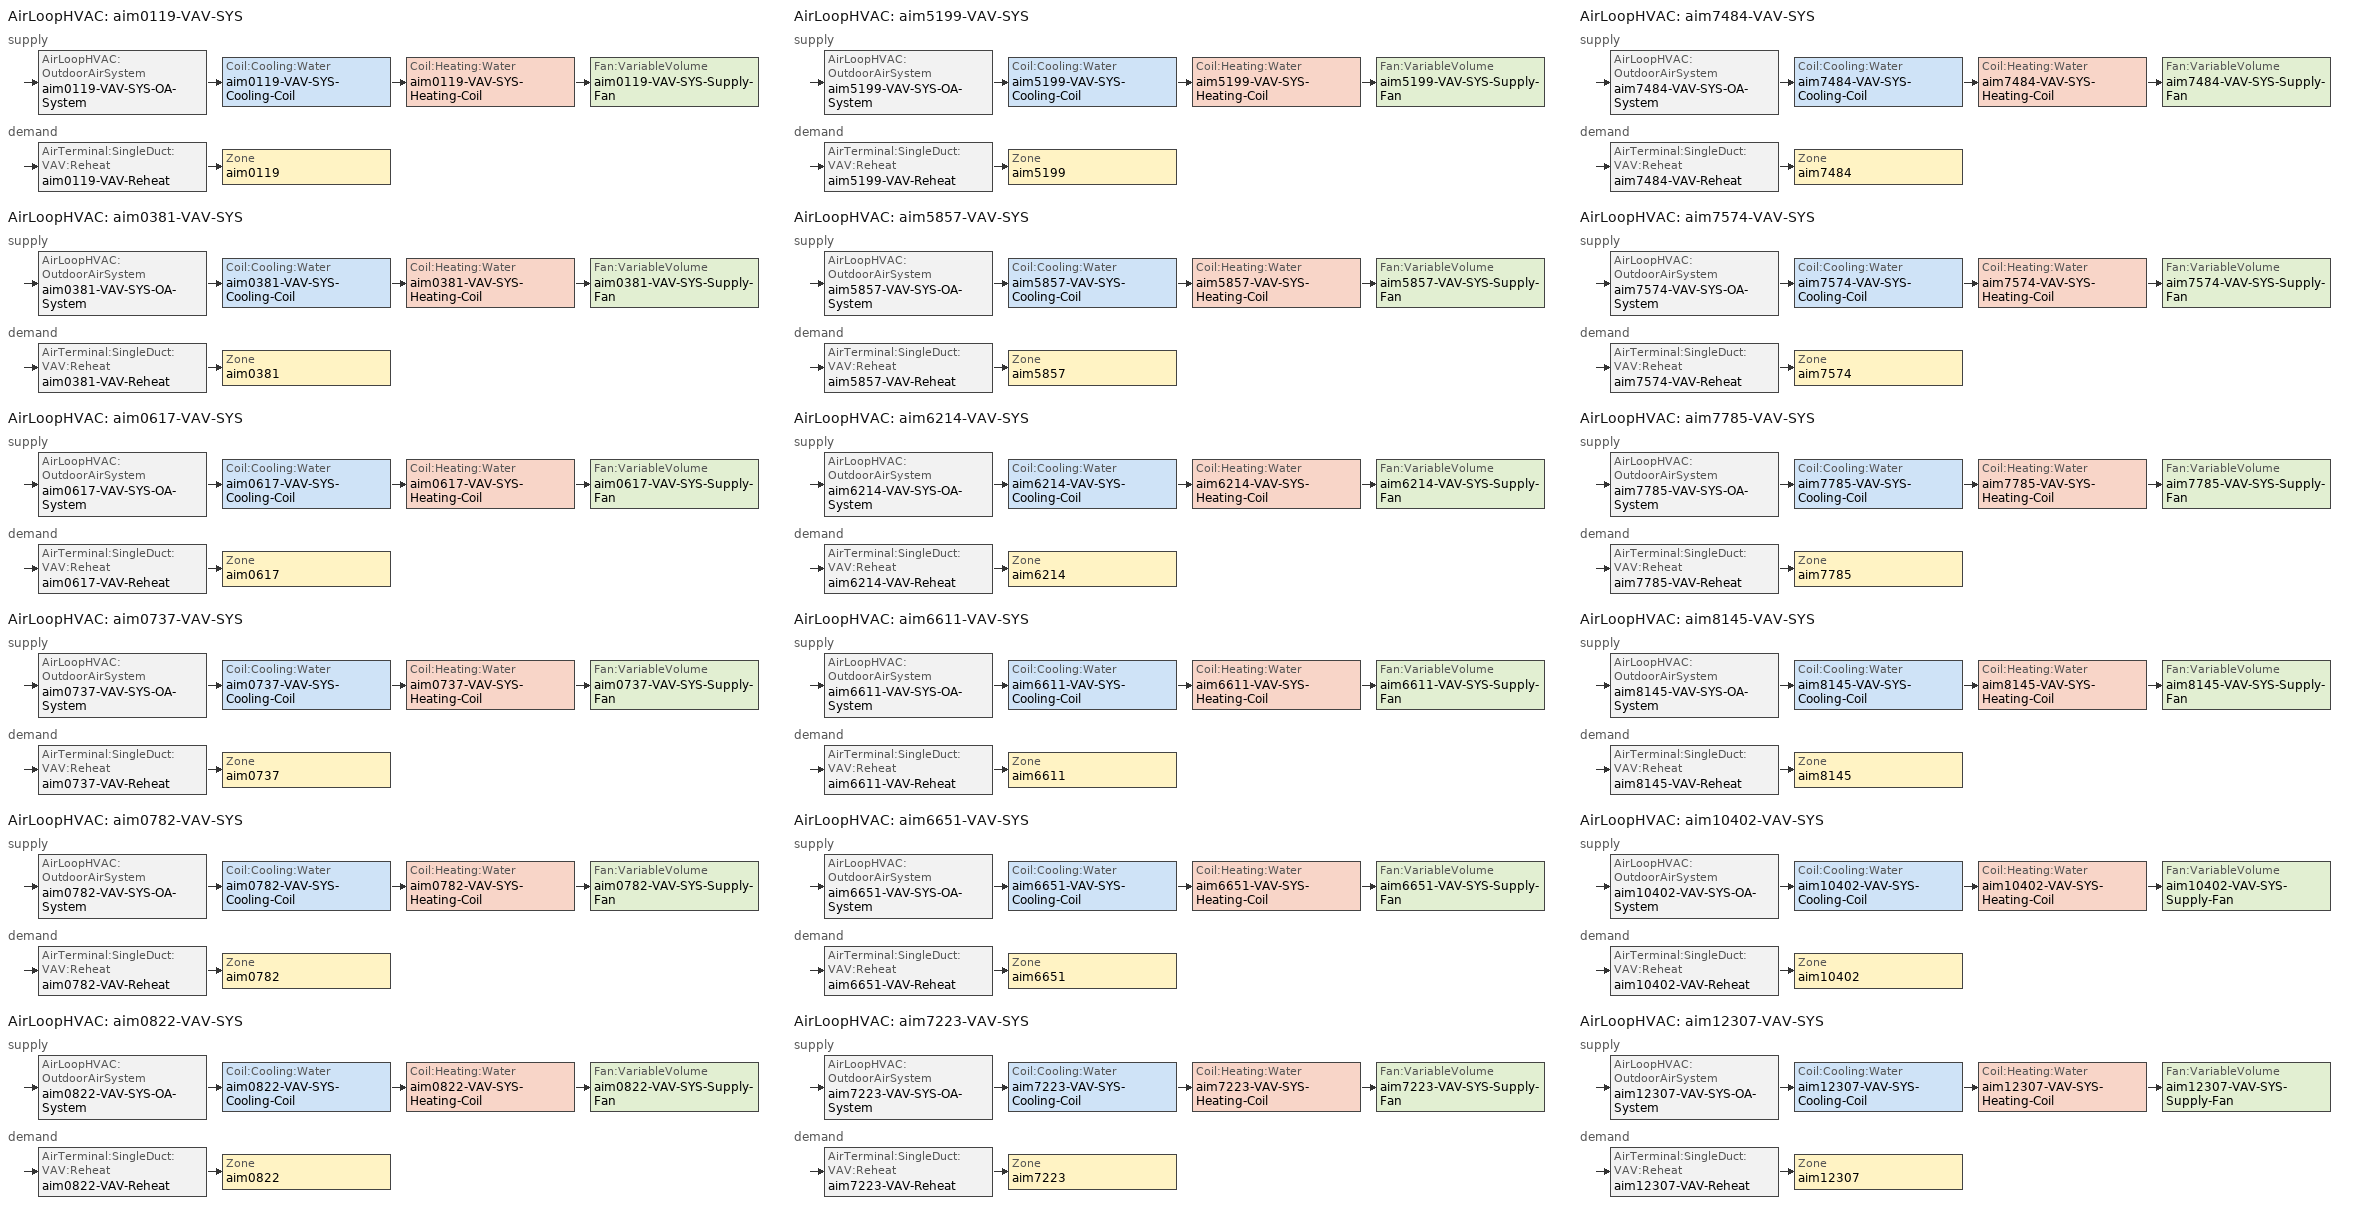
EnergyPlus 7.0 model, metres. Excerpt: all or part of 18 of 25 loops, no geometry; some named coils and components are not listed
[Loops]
AirLoopHVAC 'aim0119-VAV-SYS'
 supply: AirLoopHVAC:OutdoorAirSystem 'aim0119-VAV-SYS-OA-System' > Coil:Cooling:Water 'aim0119-VAV-SYS-Cooling-Coil' > Coil:Heating:Water 'aim0119-VAV-SYS-Heating-Coil' > Fan:VariableVolume 'aim0119-VAV-SYS-Supply-Fan'
 demand: AirTerminal:SingleDuct:VAV:Reheat 'aim0119-VAV-Reheat' > Zone 'aim0119'
AirLoopHVAC 'aim0381-VAV-SYS'
 supply: AirLoopHVAC:OutdoorAirSystem 'aim0381-VAV-SYS-OA-System' > Coil:Cooling:Water 'aim0381-VAV-SYS-Cooling-Coil' > Coil:Heating:Water 'aim0381-VAV-SYS-Heating-Coil' > Fan:VariableVolume 'aim0381-VAV-SYS-Supply-Fan'
 demand: AirTerminal:SingleDuct:VAV:Reheat 'aim0381-VAV-Reheat' > Zone 'aim0381'
AirLoopHVAC 'aim0617-VAV-SYS'
 supply: AirLoopHVAC:OutdoorAirSystem 'aim0617-VAV-SYS-OA-System' > Coil:Cooling:Water 'aim0617-VAV-SYS-Cooling-Coil' > Coil:Heating:Water 'aim0617-VAV-SYS-Heating-Coil' > Fan:VariableVolume 'aim0617-VAV-SYS-Supply-Fan'
 demand: AirTerminal:SingleDuct:VAV:Reheat 'aim0617-VAV-Reheat' > Zone 'aim0617'
AirLoopHVAC 'aim0737-VAV-SYS'
 supply: AirLoopHVAC:OutdoorAirSystem 'aim0737-VAV-SYS-OA-System' > Coil:Cooling:Water 'aim0737-VAV-SYS-Cooling-Coil' > Coil:Heating:Water 'aim0737-VAV-SYS-Heating-Coil' > Fan:VariableVolume 'aim0737-VAV-SYS-Supply-Fan'
 demand: AirTerminal:SingleDuct:VAV:Reheat 'aim0737-VAV-Reheat' > Zone 'aim0737'
AirLoopHVAC 'aim0782-VAV-SYS'
 supply: AirLoopHVAC:OutdoorAirSystem 'aim0782-VAV-SYS-OA-System' > Coil:Cooling:Water 'aim0782-VAV-SYS-Cooling-Coil' > Coil:Heating:Water 'aim0782-VAV-SYS-Heating-Coil' > Fan:VariableVolume 'aim0782-VAV-SYS-Supply-Fan'
 demand: AirTerminal:SingleDuct:VAV:Reheat 'aim0782-VAV-Reheat' > Zone 'aim0782'
AirLoopHVAC 'aim0822-VAV-SYS'
 supply: AirLoopHVAC:OutdoorAirSystem 'aim0822-VAV-SYS-OA-System' > Coil:Cooling:Water 'aim0822-VAV-SYS-Cooling-Coil' > Coil:Heating:Water 'aim0822-VAV-SYS-Heating-Coil' > Fan:VariableVolume 'aim0822-VAV-SYS-Supply-Fan'
 demand: AirTerminal:SingleDuct:VAV:Reheat 'aim0822-VAV-Reheat' > Zone 'aim0822'
AirLoopHVAC 'aim5199-VAV-SYS'
 supply: AirLoopHVAC:OutdoorAirSystem 'aim5199-VAV-SYS-OA-System' > Coil:Cooling:Water 'aim5199-VAV-SYS-Cooling-Coil' > Coil:Heating:Water 'aim5199-VAV-SYS-Heating-Coil' > Fan:VariableVolume 'aim5199-VAV-SYS-Supply-Fan'
 demand: AirTerminal:SingleDuct:VAV:Reheat 'aim5199-VAV-Reheat' > Zone 'aim5199'
AirLoopHVAC 'aim5857-VAV-SYS'
 supply: AirLoopHVAC:OutdoorAirSystem 'aim5857-VAV-SYS-OA-System' > Coil:Cooling:Water 'aim5857-VAV-SYS-Cooling-Coil' > Coil:Heating:Water 'aim5857-VAV-SYS-Heating-Coil' > Fan:VariableVolume 'aim5857-VAV-SYS-Supply-Fan'
 demand: AirTerminal:SingleDuct:VAV:Reheat 'aim5857-VAV-Reheat' > Zone 'aim5857'
AirLoopHVAC 'aim6214-VAV-SYS'
 supply: AirLoopHVAC:OutdoorAirSystem 'aim6214-VAV-SYS-OA-System' > Coil:Cooling:Water 'aim6214-VAV-SYS-Cooling-Coil' > Coil:Heating:Water 'aim6214-VAV-SYS-Heating-Coil' > Fan:VariableVolume 'aim6214-VAV-SYS-Supply-Fan'
 demand: AirTerminal:SingleDuct:VAV:Reheat 'aim6214-VAV-Reheat' > Zone 'aim6214'
AirLoopHVAC 'aim6611-VAV-SYS'
 supply: AirLoopHVAC:OutdoorAirSystem 'aim6611-VAV-SYS-OA-System' > Coil:Cooling:Water 'aim6611-VAV-SYS-Cooling-Coil' > Coil:Heating:Water 'aim6611-VAV-SYS-Heating-Coil' > Fan:VariableVolume 'aim6611-VAV-SYS-Supply-Fan'
 demand: AirTerminal:SingleDuct:VAV:Reheat 'aim6611-VAV-Reheat' > Zone 'aim6611'
AirLoopHVAC 'aim6651-VAV-SYS'
 supply: AirLoopHVAC:OutdoorAirSystem 'aim6651-VAV-SYS-OA-System' > Coil:Cooling:Water 'aim6651-VAV-SYS-Cooling-Coil' > Coil:Heating:Water 'aim6651-VAV-SYS-Heating-Coil' > Fan:VariableVolume 'aim6651-VAV-SYS-Supply-Fan'
 demand: AirTerminal:SingleDuct:VAV:Reheat 'aim6651-VAV-Reheat' > Zone 'aim6651'
AirLoopHVAC 'aim7223-VAV-SYS'
 supply: AirLoopHVAC:OutdoorAirSystem 'aim7223-VAV-SYS-OA-System' > Coil:Cooling:Water 'aim7223-VAV-SYS-Cooling-Coil' > Coil:Heating:Water 'aim7223-VAV-SYS-Heating-Coil' > Fan:VariableVolume 'aim7223-VAV-SYS-Supply-Fan'
 demand: AirTerminal:SingleDuct:VAV:Reheat 'aim7223-VAV-Reheat' > Zone 'aim7223'
AirLoopHVAC 'aim7484-VAV-SYS'
 supply: AirLoopHVAC:OutdoorAirSystem 'aim7484-VAV-SYS-OA-System' > Coil:Cooling:Water 'aim7484-VAV-SYS-Cooling-Coil' > Coil:Heating:Water 'aim7484-VAV-SYS-Heating-Coil' > Fan:VariableVolume 'aim7484-VAV-SYS-Supply-Fan'
 demand: AirTerminal:SingleDuct:VAV:Reheat 'aim7484-VAV-Reheat' > Zone 'aim7484'
AirLoopHVAC 'aim7574-VAV-SYS'
 supply: AirLoopHVAC:OutdoorAirSystem 'aim7574-VAV-SYS-OA-System' > Coil:Cooling:Water 'aim7574-VAV-SYS-Cooling-Coil' > Coil:Heating:Water 'aim7574-VAV-SYS-Heating-Coil' > Fan:VariableVolume 'aim7574-VAV-SYS-Supply-Fan'
 demand: AirTerminal:SingleDuct:VAV:Reheat 'aim7574-VAV-Reheat' > Zone 'aim7574'
AirLoopHVAC 'aim7785-VAV-SYS'
 supply: AirLoopHVAC:OutdoorAirSystem 'aim7785-VAV-SYS-OA-System' > Coil:Cooling:Water 'aim7785-VAV-SYS-Cooling-Coil' > Coil:Heating:Water 'aim7785-VAV-SYS-Heating-Coil' > Fan:VariableVolume 'aim7785-VAV-SYS-Supply-Fan'
 demand: AirTerminal:SingleDuct:VAV:Reheat 'aim7785-VAV-Reheat' > Zone 'aim7785'
AirLoopHVAC 'aim8145-VAV-SYS'
 supply: AirLoopHVAC:OutdoorAirSystem 'aim8145-VAV-SYS-OA-System' > Coil:Cooling:Water 'aim8145-VAV-SYS-Cooling-Coil' > Coil:Heating:Water 'aim8145-VAV-SYS-Heating-Coil' > Fan:VariableVolume 'aim8145-VAV-SYS-Supply-Fan'
 demand: AirTerminal:SingleDuct:VAV:Reheat 'aim8145-VAV-Reheat' > Zone 'aim8145'
AirLoopHVAC 'aim10402-VAV-SYS'
 supply: AirLoopHVAC:OutdoorAirSystem 'aim10402-VAV-SYS-OA-System' > Coil:Cooling:Water 'aim10402-VAV-SYS-Cooling-Coil' > Coil:Heating:Water 'aim10402-VAV-SYS-Heating-Coil' > Fan:VariableVolume 'aim10402-VAV-SYS-Supply-Fan'
 demand: AirTerminal:SingleDuct:VAV:Reheat 'aim10402-VAV-Reheat' > Zone 'aim10402'
AirLoopHVAC 'aim12307-VAV-SYS'
 supply: AirLoopHVAC:OutdoorAirSystem 'aim12307-VAV-SYS-OA-System' > Coil:Cooling:Water 'aim12307-VAV-SYS-Cooling-Coil' > Coil:Heating:Water 'aim12307-VAV-SYS-Heating-Coil' > Fan:VariableVolume 'aim12307-VAV-SYS-Supply-Fan'
 demand: AirTerminal:SingleDuct:VAV:Reheat 'aim12307-VAV-Reheat' > Zone 'aim12307'
[ThermostatSetpoint:DualSetpoint] Heating Setpoint Temperature SCHEDULE=Heatsched-9; Cooling Setpoint Temperature SCHEDULE=Coolsched-9
aim0119-Dual-SP-Control; aim0381-Dual-SP-Control; aim0617-Dual-SP-Control; aim0737-Dual-SP-Control; aim0782-Dual-SP-Control; aim0822-Dual-SP-Control; aim5199-Dual-SP-Control; aim5857-Dual-SP-Control; aim6214-Dual-SP-Control; aim6611-Dual-SP-Control; aim6651-Dual-SP-Control; aim7223-Dual-SP-Control; aim7484-Dual-SP-Control; aim7574-Dual-SP-Control; aim7785-Dual-SP-Control; aim8145-Dual-SP-Control; aim10402-Dual-SP-Control; aim12307-Dual-SP-Control
[ZoneControl:Thermostat]
aim0119-Thermostat, aim0119, DSD-THERMOSTAT-ALWAYS, ThermostatSetpoint:DualSetpoint, aim0119-Dual-SP-Control
aim0381-Thermostat, aim0381, DSD-THERMOSTAT-ALWAYS, ThermostatSetpoint:DualSetpoint, aim0381-Dual-SP-Control
aim0617-Thermostat, aim0617, DSD-THERMOSTAT-ALWAYS, ThermostatSetpoint:DualSetpoint, aim0617-Dual-SP-Control
aim0737-Thermostat, aim0737, DSD-THERMOSTAT-ALWAYS, ThermostatSetpoint:DualSetpoint, aim0737-Dual-SP-Control
aim0782-Thermostat, aim0782, DSD-THERMOSTAT-ALWAYS, ThermostatSetpoint:DualSetpoint, aim0782-Dual-SP-Control
aim0822-Thermostat, aim0822, DSD-THERMOSTAT-ALWAYS, ThermostatSetpoint:DualSetpoint, aim0822-Dual-SP-Control
aim5199-Thermostat, aim5199, DSD-THERMOSTAT-ALWAYS, ThermostatSetpoint:DualSetpoint, aim5199-Dual-SP-Control
aim5857-Thermostat, aim5857, DSD-THERMOSTAT-ALWAYS, ThermostatSetpoint:DualSetpoint, aim5857-Dual-SP-Control
aim6214-Thermostat, aim6214, DSD-THERMOSTAT-ALWAYS, ThermostatSetpoint:DualSetpoint, aim6214-Dual-SP-Control
aim6611-Thermostat, aim6611, DSD-THERMOSTAT-ALWAYS, ThermostatSetpoint:DualSetpoint, aim6611-Dual-SP-Control
aim6651-Thermostat, aim6651, DSD-THERMOSTAT-ALWAYS, ThermostatSetpoint:DualSetpoint, aim6651-Dual-SP-Control
aim7223-Thermostat, aim7223, DSD-THERMOSTAT-ALWAYS, ThermostatSetpoint:DualSetpoint, aim7223-Dual-SP-Control
aim7484-Thermostat, aim7484, DSD-THERMOSTAT-ALWAYS, ThermostatSetpoint:DualSetpoint, aim7484-Dual-SP-Control
aim7574-Thermostat, aim7574, DSD-THERMOSTAT-ALWAYS, ThermostatSetpoint:DualSetpoint, aim7574-Dual-SP-Control
aim7785-Thermostat, aim7785, DSD-THERMOSTAT-ALWAYS, ThermostatSetpoint:DualSetpoint, aim7785-Dual-SP-Control
aim8145-Thermostat, aim8145, DSD-THERMOSTAT-ALWAYS, ThermostatSetpoint:DualSetpoint, aim8145-Dual-SP-Control
aim10402-Thermostat, aim10402, DSD-THERMOSTAT-ALWAYS, ThermostatSetpoint:DualSetpoint, aim10402-Dual-SP-Control
aim12307-Thermostat, aim12307, DSD-THERMOSTAT-ALWAYS, ThermostatSetpoint:DualSetpoint, aim12307-Dual-SP-Control
[Sizing:Zone]
aim0119: 14, 50, 0.008, 0.004, SZ DSOA aim0119, 1, 1, DesignDay, 0, 0.000762, 0, 0, DesignDay, 0, 0.002032, 0.141576, 0.3
aim0381: 14, 50, 0.008, 0.004, SZ DSOA aim0381, 1, 1, DesignDay, 0, 0.000762, 0, 0, DesignDay, 0, 0.002032, 0.141576, 0.3
aim0617: 14, 50, 0.008, 0.004, SZ DSOA aim0617, 1, 1, DesignDay, 0, 0.000762, 0, 0, DesignDay, 0, 0.002032, 0.141576, 0.3
aim0737: 14, 50, 0.008, 0.004, SZ DSOA aim0737, 1, 1, DesignDay, 0, 0.000762, 0, 0, DesignDay, 0, 0.002032, 0.141576, 0.3
aim0782: 14, 50, 0.008, 0.004, SZ DSOA aim0782, 1, 1, DesignDay, 0, 0.000762, 0, 0, DesignDay, 0, 0.002032, 0.141576, 0.3
aim0822: 14, 50, 0.008, 0.004, SZ DSOA aim0822, 1, 1, DesignDay, 0, 0.000762, 0, 0, DesignDay, 0, 0.002032, 0.141576, 0.3
aim5199: 14, 50, 0.008, 0.004, SZ DSOA aim5199, 1, 1, DesignDay, 0, 0.000762, 0, 0, DesignDay, 0, 0.002032, 0.141576, 0.3
aim5857: 14, 50, 0.008, 0.004, SZ DSOA aim5857, 1, 1, DesignDay, 0, 0.000762, 0, 0, DesignDay, 0, 0.002032, 0.141576, 0.3
aim6214: 14, 50, 0.008, 0.004, SZ DSOA aim6214, 1, 1, DesignDay, 0, 0.000762, 0, 0, DesignDay, 0, 0.002032, 0.141576, 0.3
aim6611: 14, 50, 0.008, 0.004, SZ DSOA aim6611, 1, 1, DesignDay, 0, 0.000762, 0, 0, DesignDay, 0, 0.002032, 0.141576, 0.3
aim6651: 14, 50, 0.008, 0.004, SZ DSOA aim6651, 1, 1, DesignDay, 0, 0.000762, 0, 0, DesignDay, 0, 0.002032, 0.141576, 0.3
aim7223: 14, 50, 0.008, 0.004, SZ DSOA aim7223, 1, 1, DesignDay, 0, 0.000762, 0, 0, DesignDay, 0, 0.002032, 0.141576, 0.3
aim7484: 14, 50, 0.008, 0.004, SZ DSOA aim7484, 1, 1, DesignDay, 0, 0.000762, 0, 0, DesignDay, 0, 0.002032, 0.141576, 0.3
aim7574: 14, 50, 0.008, 0.004, SZ DSOA aim7574, 1, 1, DesignDay, 0, 0.000762, 0, 0, DesignDay, 0, 0.002032, 0.141576, 0.3
aim7785: 14, 50, 0.008, 0.004, SZ DSOA aim7785, 1, 1, DesignDay, 0, 0.000762, 0, 0, DesignDay, 0, 0.002032, 0.141576, 0.3
aim8145: 14, 50, 0.008, 0.004, SZ DSOA aim8145, 1, 1, DesignDay, 0, 0.000762, 0, 0, DesignDay, 0, 0.002032, 0.141576, 0.3
aim10402: 14, 50, 0.008, 0.004, SZ DSOA aim10402, 1, 1, DesignDay, 0, 0.000762, 0, 0, DesignDay, 0, 0.002032, 0.141576, 0.3
aim12307: 14, 50, 0.008, 0.004, SZ DSOA aim12307, 1, 1, DesignDay, 0, 0.000762, 0, 0, DesignDay, 0, 0.002032, 0.141576, 0.3
[DesignSpecification:OutdoorAir] Outdoor Air Method=flow/person; Outdoor Air Flow per Person {m3/s-person}=0.00944; Outdoor Air Flow per Zone Floor Area {m3/s-m2}=0; Outdoor Air Flow per Zone {m3/s}=0
SZ DSOA aim0119; SZ DSOA aim0381; SZ DSOA aim0617; SZ DSOA aim0737; SZ DSOA aim0782; SZ DSOA aim0822; SZ DSOA aim5199; SZ DSOA aim5857; SZ DSOA aim6214; SZ DSOA aim6611; SZ DSOA aim6651; SZ DSOA aim7223; SZ DSOA aim7484; SZ DSOA aim7574; SZ DSOA aim7785; SZ DSOA aim8145; SZ DSOA aim10402; SZ DSOA aim12307
[Zone equipment]
aim0119: aim0119-VAV-Reheat
aim0381: aim0381-VAV-Reheat
aim0617: aim0617-VAV-Reheat
aim0737: aim0737-VAV-Reheat
aim0782: aim0782-VAV-Reheat
aim0822: aim0822-VAV-Reheat
aim5199: aim5199-VAV-Reheat
aim5857: aim5857-VAV-Reheat
aim6214: aim6214-VAV-Reheat
aim6611: aim6611-VAV-Reheat
aim6651: aim6651-VAV-Reheat
aim7223: aim7223-VAV-Reheat
aim7484: aim7484-VAV-Reheat
aim7574: aim7574-VAV-Reheat
aim7785: aim7785-VAV-Reheat
aim8145: aim8145-VAV-Reheat
aim10402: aim10402-VAV-Reheat
aim12307: aim12307-VAV-Reheat
[AirTerminal:SingleDuct:VAV:Reheat]
aim0119-VAV-Reheat: COMPACT-HVAC-ALWAYS, autosize, Constant, 0.3, Coil:Heating:Water, aim0119-Reheat-Coil, autosize, 0, 0.001, REVERSE
aim0381-VAV-Reheat: COMPACT-HVAC-ALWAYS, autosize, Constant, 0.3, Coil:Heating:Water, aim0381-Reheat-Coil, autosize, 0, 0.001, REVERSE
aim0617-VAV-Reheat: COMPACT-HVAC-ALWAYS, autosize, Constant, 0.3, Coil:Heating:Water, aim0617-Reheat-Coil, autosize, 0, 0.001, REVERSE
aim0737-VAV-Reheat: COMPACT-HVAC-ALWAYS, autosize, Constant, 0.3, Coil:Heating:Water, aim0737-Reheat-Coil, autosize, 0, 0.001, REVERSE
aim0782-VAV-Reheat: COMPACT-HVAC-ALWAYS, autosize, Constant, 0.3, Coil:Heating:Water, aim0782-Reheat-Coil, autosize, 0, 0.001, REVERSE
aim0822-VAV-Reheat: COMPACT-HVAC-ALWAYS, autosize, Constant, 0.3, Coil:Heating:Water, aim0822-Reheat-Coil, autosize, 0, 0.001, REVERSE
aim5199-VAV-Reheat: COMPACT-HVAC-ALWAYS, autosize, Constant, 0.3, Coil:Heating:Water, aim5199-Reheat-Coil, autosize, 0, 0.001, REVERSE
aim5857-VAV-Reheat: COMPACT-HVAC-ALWAYS, autosize, Constant, 0.3, Coil:Heating:Water, aim5857-Reheat-Coil, autosize, 0, 0.001, REVERSE
aim6214-VAV-Reheat: COMPACT-HVAC-ALWAYS, autosize, Constant, 0.3, Coil:Heating:Water, aim6214-Reheat-Coil, autosize, 0, 0.001, REVERSE
aim6611-VAV-Reheat: COMPACT-HVAC-ALWAYS, autosize, Constant, 0.3, Coil:Heating:Water, aim6611-Reheat-Coil, autosize, 0, 0.001, REVERSE
aim6651-VAV-Reheat: COMPACT-HVAC-ALWAYS, autosize, Constant, 0.3, Coil:Heating:Water, aim6651-Reheat-Coil, autosize, 0, 0.001, REVERSE
aim7223-VAV-Reheat: COMPACT-HVAC-ALWAYS, autosize, Constant, 0.3, Coil:Heating:Water, aim7223-Reheat-Coil, autosize, 0, 0.001, REVERSE
aim7484-VAV-Reheat: COMPACT-HVAC-ALWAYS, autosize, Constant, 0.3, Coil:Heating:Water, aim7484-Reheat-Coil, autosize, 0, 0.001, REVERSE
aim7574-VAV-Reheat: COMPACT-HVAC-ALWAYS, autosize, Constant, 0.3, Coil:Heating:Water, aim7574-Reheat-Coil, autosize, 0, 0.001, REVERSE
aim7785-VAV-Reheat: COMPACT-HVAC-ALWAYS, autosize, Constant, 0.3, Coil:Heating:Water, aim7785-Reheat-Coil, autosize, 0, 0.001, REVERSE
aim8145-VAV-Reheat: COMPACT-HVAC-ALWAYS, autosize, Constant, 0.3, Coil:Heating:Water, aim8145-Reheat-Coil, autosize, 0, 0.001, REVERSE
aim10402-VAV-Reheat: COMPACT-HVAC-ALWAYS, autosize, Constant, 0.3, Coil:Heating:Water, aim10402-Reheat-Coil, autosize, 0, 0.001, REVERSE
aim12307-VAV-Reheat: COMPACT-HVAC-ALWAYS, autosize, Constant, 0.3, Coil:Heating:Water, aim12307-Reheat-Coil, autosize, 0, 0.001, REVERSE
[Coil:Heating:Water]
aim0119-VAV-SYS-Heating-Coil, COMPACT-HVAC-ALWAYS, autosize, autosize, UFactorTimesAreaAndDesignWaterFlowRate, autosize, 82.2, 16.6, 71.1, 32.2, 1
aim0381-VAV-SYS-Heating-Coil, COMPACT-HVAC-ALWAYS, autosize, autosize, UFactorTimesAreaAndDesignWaterFlowRate, autosize, 82.2, 16.6, 71.1, 32.2, 1
aim0617-VAV-SYS-Heating-Coil, COMPACT-HVAC-ALWAYS, autosize, autosize, UFactorTimesAreaAndDesignWaterFlowRate, autosize, 82.2, 16.6, 71.1, 32.2, 1
aim0737-VAV-SYS-Heating-Coil, COMPACT-HVAC-ALWAYS, autosize, autosize, UFactorTimesAreaAndDesignWaterFlowRate, autosize, 82.2, 16.6, 71.1, 32.2, 1
aim0782-VAV-SYS-Heating-Coil, COMPACT-HVAC-ALWAYS, autosize, autosize, UFactorTimesAreaAndDesignWaterFlowRate, autosize, 82.2, 16.6, 71.1, 32.2, 1
aim0822-VAV-SYS-Heating-Coil, COMPACT-HVAC-ALWAYS, autosize, autosize, UFactorTimesAreaAndDesignWaterFlowRate, autosize, 82.2, 16.6, 71.1, 32.2, 1
aim5199-VAV-SYS-Heating-Coil, COMPACT-HVAC-ALWAYS, autosize, autosize, UFactorTimesAreaAndDesignWaterFlowRate, autosize, 82.2, 16.6, 71.1, 32.2, 1
aim5857-VAV-SYS-Heating-Coil, COMPACT-HVAC-ALWAYS, autosize, autosize, UFactorTimesAreaAndDesignWaterFlowRate, autosize, 82.2, 16.6, 71.1, 32.2, 1
aim6214-VAV-SYS-Heating-Coil, COMPACT-HVAC-ALWAYS, autosize, autosize, UFactorTimesAreaAndDesignWaterFlowRate, autosize, 82.2, 16.6, 71.1, 32.2, 1
aim6611-VAV-SYS-Heating-Coil, COMPACT-HVAC-ALWAYS, autosize, autosize, UFactorTimesAreaAndDesignWaterFlowRate, autosize, 82.2, 16.6, 71.1, 32.2, 1
aim6651-VAV-SYS-Heating-Coil, COMPACT-HVAC-ALWAYS, autosize, autosize, UFactorTimesAreaAndDesignWaterFlowRate, autosize, 82.2, 16.6, 71.1, 32.2, 1
aim7223-VAV-SYS-Heating-Coil, COMPACT-HVAC-ALWAYS, autosize, autosize, UFactorTimesAreaAndDesignWaterFlowRate, autosize, 82.2, 16.6, 71.1, 32.2, 1
aim7484-VAV-SYS-Heating-Coil, COMPACT-HVAC-ALWAYS, autosize, autosize, UFactorTimesAreaAndDesignWaterFlowRate, autosize, 82.2, 16.6, 71.1, 32.2, 1
aim7574-VAV-SYS-Heating-Coil, COMPACT-HVAC-ALWAYS, autosize, autosize, UFactorTimesAreaAndDesignWaterFlowRate, autosize, 82.2, 16.6, 71.1, 32.2, 1
aim7785-VAV-SYS-Heating-Coil, COMPACT-HVAC-ALWAYS, autosize, autosize, UFactorTimesAreaAndDesignWaterFlowRate, autosize, 82.2, 16.6, 71.1, 32.2, 1
aim8145-VAV-SYS-Heating-Coil, COMPACT-HVAC-ALWAYS, autosize, autosize, UFactorTimesAreaAndDesignWaterFlowRate, autosize, 82.2, 16.6, 71.1, 32.2, 1
aim10402-VAV-SYS-Heating-Coil, COMPACT-HVAC-ALWAYS, autosize, autosize, UFactorTimesAreaAndDesignWaterFlowRate, autosize, 82.2, 16.6, 71.1, 32.2, 1
aim12307-VAV-SYS-Heating-Coil, COMPACT-HVAC-ALWAYS, autosize, autosize, UFactorTimesAreaAndDesignWaterFlowRate, autosize, 82.2, 16.6, 71.1, 32.2, 1
[Sizing:System] Type of Load to Size On=Sensible; Design Outdoor Air Flow Rate {m3/s}=autosize; Minimum System Air Flow Ratio=0.3; Preheat Design Temperature {C}=7; Preheat Design Humidity Ratio {kg-H2O/kg-Air}=0.008; Precool Design Temperature {C}=11; Precool Design Humidity Ratio {kg-H2O/kg-Air}=0.008; Central Cooling Design Supply Air Temperature {C}=12.8; Central Heating Design Supply Air Temperature {C}=16.7; Sizing Option=NonCoincident; 100% Outdoor Air in Cooling=No; 100% Outdoor Air in Heating=No; Central Cooling Design Supply Air Humidity Ratio {kg-H2O/kg-Air}=0.009; Central Heating Design Supply Air Humidity Ratio {kg-H2O/kg-Air}=0.004; Cooling Design Air Flow Method=DesignDay; Cooling Design Air Flow Rate {m3/s}=0; Heating Design Air Flow Method=DesignDay; Heating Design Air Flow Rate {m3/s}                                                                                            !- heating design air flow rate {m3/s}=0; System Outdoor Air Method=ZoneSum
aim0119-VAV-SYS; aim0381-VAV-SYS; aim0617-VAV-SYS; aim0737-VAV-SYS; aim0782-VAV-SYS; aim0822-VAV-SYS; aim5199-VAV-SYS; aim5857-VAV-SYS; aim6214-VAV-SYS; aim6611-VAV-SYS; aim6651-VAV-SYS; aim7223-VAV-SYS; aim7484-VAV-SYS; aim7574-VAV-SYS; aim7785-VAV-SYS; aim8145-VAV-SYS; aim10402-VAV-SYS; aim12307-VAV-SYS
[AirLoopHVAC] Primary air design volumetric flow rate {m3/s}=autosize
Name | Primary Air Loop | Name: Controller List | SupplyAirPath ZoneEquipGroup-Inlet Nodes | AirLoop Outlet Nodes
 | aim0119-VAV-SYS | aim0119-VAV-SYS-Controllers | aim0119-VAV-SYS-Zone-Equip-Inlet | aim0119-VAV-SYS-Air-Loop-Outlet
 | aim0381-VAV-SYS | aim0381-VAV-SYS-Controllers | aim0381-VAV-SYS-Zone-Equip-Inlet | aim0381-VAV-SYS-Air-Loop-Outlet
 | aim0617-VAV-SYS | aim0617-VAV-SYS-Controllers | aim0617-VAV-SYS-Zone-Equip-Inlet | aim0617-VAV-SYS-Air-Loop-Outlet
 | aim0737-VAV-SYS | aim0737-VAV-SYS-Controllers | aim0737-VAV-SYS-Zone-Equip-Inlet | aim0737-VAV-SYS-Air-Loop-Outlet
 | aim0782-VAV-SYS | aim0782-VAV-SYS-Controllers | aim0782-VAV-SYS-Zone-Equip-Inlet | aim0782-VAV-SYS-Air-Loop-Outlet
 | aim0822-VAV-SYS | aim0822-VAV-SYS-Controllers | aim0822-VAV-SYS-Zone-Equip-Inlet | aim0822-VAV-SYS-Air-Loop-Outlet
 | aim5199-VAV-SYS | aim5199-VAV-SYS-Controllers | aim5199-VAV-SYS-Zone-Equip-Inlet | aim5199-VAV-SYS-Air-Loop-Outlet
 | aim5857-VAV-SYS | aim5857-VAV-SYS-Controllers | aim5857-VAV-SYS-Zone-Equip-Inlet | aim5857-VAV-SYS-Air-Loop-Outlet
 | aim6214-VAV-SYS | aim6214-VAV-SYS-Controllers | aim6214-VAV-SYS-Zone-Equip-Inlet | aim6214-VAV-SYS-Air-Loop-Outlet
 | aim6611-VAV-SYS | aim6611-VAV-SYS-Controllers | aim6611-VAV-SYS-Zone-Equip-Inlet | aim6611-VAV-SYS-Air-Loop-Outlet
 | aim6651-VAV-SYS | aim6651-VAV-SYS-Controllers | aim6651-VAV-SYS-Zone-Equip-Inlet | aim6651-VAV-SYS-Air-Loop-Outlet
 | aim7223-VAV-SYS | aim7223-VAV-SYS-Controllers | aim7223-VAV-SYS-Zone-Equip-Inlet | aim7223-VAV-SYS-Air-Loop-Outlet
 | aim7484-VAV-SYS | aim7484-VAV-SYS-Controllers | aim7484-VAV-SYS-Zone-Equip-Inlet | aim7484-VAV-SYS-Air-Loop-Outlet
 | aim7574-VAV-SYS | aim7574-VAV-SYS-Controllers | aim7574-VAV-SYS-Zone-Equip-Inlet | aim7574-VAV-SYS-Air-Loop-Outlet
 | aim7785-VAV-SYS | aim7785-VAV-SYS-Controllers | aim7785-VAV-SYS-Zone-Equip-Inlet | aim7785-VAV-SYS-Air-Loop-Outlet
 | aim8145-VAV-SYS | aim8145-VAV-SYS-Controllers | aim8145-VAV-SYS-Zone-Equip-Inlet | aim8145-VAV-SYS-Air-Loop-Outlet
 | aim10402-VAV-SYS | aim10402-VAV-SYS-Controllers | aim10402-VAV-SYS-Zone-Equip-Inlet | aim10402-VAV-SYS-Air-Loop-Outlet
 | aim12307-VAV-SYS | aim12307-VAV-SYS-Controllers | aim12307-VAV-SYS-Zone-Equip-Inlet | aim12307-VAV-SYS-Air-Loop-Outlet
[SetpointManager:Scheduled] Control variable=Temperature; Schedule=Seasonal-Reset-Supply-Air-Temp-Sch
aim0119-VAV-SYS-Cooling-Supply-Air-Temp-Manager; aim0119-VAV-SYS-Heating-Coil-Air-Temp-Manager; aim0381-VAV-SYS-Cooling-Supply-Air-Temp-Manager; aim0381-VAV-SYS-Heating-Coil-Air-Temp-Manager; aim0617-VAV-SYS-Cooling-Supply-Air-Temp-Manager; aim0617-VAV-SYS-Heating-Coil-Air-Temp-Manager; aim0737-VAV-SYS-Cooling-Supply-Air-Temp-Manager; aim0737-VAV-SYS-Heating-Coil-Air-Temp-Manager; aim0782-VAV-SYS-Cooling-Supply-Air-Temp-Manager; aim0782-VAV-SYS-Heating-Coil-Air-Temp-Manager; aim0822-VAV-SYS-Cooling-Supply-Air-Temp-Manager; aim0822-VAV-SYS-Heating-Coil-Air-Temp-Manager; aim5199-VAV-SYS-Cooling-Supply-Air-Temp-Manager; aim5199-VAV-SYS-Heating-Coil-Air-Temp-Manager; aim5857-VAV-SYS-Cooling-Supply-Air-Temp-Manager; aim5857-VAV-SYS-Heating-Coil-Air-Temp-Manager; aim6214-VAV-SYS-Cooling-Supply-Air-Temp-Manager; aim6214-VAV-SYS-Heating-Coil-Air-Temp-Manager; aim6611-VAV-SYS-Cooling-Supply-Air-Temp-Manager; aim6611-VAV-SYS-Heating-Coil-Air-Temp-Manager; aim6651-VAV-SYS-Cooling-Supply-Air-Temp-Manager; aim6651-VAV-SYS-Heating-Coil-Air-Temp-Manager; aim7223-VAV-SYS-Cooling-Supply-Air-Temp-Manager; aim7223-VAV-SYS-Heating-Coil-Air-Temp-Manager; aim7484-VAV-SYS-Cooling-Supply-Air-Temp-Manager; aim7484-VAV-SYS-Heating-Coil-Air-Temp-Manager; aim7574-VAV-SYS-Cooling-Supply-Air-Temp-Manager; aim7574-VAV-SYS-Heating-Coil-Air-Temp-Manager; aim7785-VAV-SYS-Cooling-Supply-Air-Temp-Manager; aim7785-VAV-SYS-Heating-Coil-Air-Temp-Manager; aim8145-VAV-SYS-Cooling-Supply-Air-Temp-Manager; aim8145-VAV-SYS-Heating-Coil-Air-Temp-Manager; aim10402-VAV-SYS-Cooling-Supply-Air-Temp-Manager; aim10402-VAV-SYS-Heating-Coil-Air-Temp-Manager; aim12307-VAV-SYS-Cooling-Supply-Air-Temp-Manager; aim12307-VAV-SYS-Heating-Coil-Air-Temp-Manager
[Coil:Cooling:Water] Available Schedule=COMPACT-HVAC-ALWAYS; Design Water Flow Rate of Coil-{m3/s}=autosize; Design Air Volume Flow Rate {m3/s}=autosize; Design-Inlet Water Temperature {C}=autosize; Design-Inlet Air Temperature {C}=autosize; Design Outlet Air Temperature {C}=autosize; Design Inlet Air Humidity Ratio {kg-H2O/kg-air}=autosize; Design Outlet Air Humidity Ratio {kg-H2O/kg-air}=autosize; Type of Analysis=SimpleAnalysis; Heat Exchanger Configuration=CrossFlow
Name | Coil-Name
 | aim0119-VAV-SYS-Cooling-Coil
 | aim0381-VAV-SYS-Cooling-Coil
 | aim0617-VAV-SYS-Cooling-Coil
 | aim0737-VAV-SYS-Cooling-Coil
 | aim0782-VAV-SYS-Cooling-Coil
 | aim0822-VAV-SYS-Cooling-Coil
 | aim5199-VAV-SYS-Cooling-Coil
 | aim5857-VAV-SYS-Cooling-Coil
 | aim6214-VAV-SYS-Cooling-Coil
 | aim6611-VAV-SYS-Cooling-Coil
 | aim6651-VAV-SYS-Cooling-Coil
 | aim7223-VAV-SYS-Cooling-Coil
 | aim7484-VAV-SYS-Cooling-Coil
 | aim7574-VAV-SYS-Cooling-Coil
 | aim7785-VAV-SYS-Cooling-Coil
 | aim8145-VAV-SYS-Cooling-Coil
 | aim10402-VAV-SYS-Cooling-Coil
 | aim12307-VAV-SYS-Cooling-Coil
[Controller:WaterCoil] Control variable=Temperature; Actuator variable=Flow; Controller Convergence Tolerance: delta temp from setpoint temp {deltaC}=autosize; Max Actuated Flow {m3/s}=autosize; Min Actuated Flow {m3/s}=0
Name | Action
aim0119-VAV-SYS-Cooling-Coil-Controller; aim0381-VAV-SYS-Cooling-Coil-Controller; aim0617-VAV-SYS-Cooling-Coil-Controller; aim0737-VAV-SYS-Cooling-Coil-Controller; aim0782-VAV-SYS-Cooling-Coil-Controller; aim0822-VAV-SYS-Cooling-Coil-Controller; aim5199-VAV-SYS-Cooling-Coil-Controller; aim5857-VAV-SYS-Cooling-Coil-Controller; aim6214-VAV-SYS-Cooling-Coil-Controller; aim6611-VAV-SYS-Cooling-Coil-Controller; aim6651-VAV-SYS-Cooling-Coil-Controller; aim7223-VAV-SYS-Cooling-Coil-Controller; aim7484-VAV-SYS-Cooling-Coil-Controller; aim7574-VAV-SYS-Cooling-Coil-Controller; aim7785-VAV-SYS-Cooling-Coil-Controller; aim8145-VAV-SYS-Cooling-Coil-Controller; aim10402-VAV-SYS-Cooling-Coil-Controller; aim12307-VAV-SYS-Cooling-Coil-Controller | Reverse
aim0119-VAV-SYS-Heating-Coil-Controller; aim0381-VAV-SYS-Heating-Coil-Controller; aim0617-VAV-SYS-Heating-Coil-Controller; aim0737-VAV-SYS-Heating-Coil-Controller; aim0782-VAV-SYS-Heating-Coil-Controller; aim0822-VAV-SYS-Heating-Coil-Controller; aim5199-VAV-SYS-Heating-Coil-Controller; aim5857-VAV-SYS-Heating-Coil-Controller; aim6214-VAV-SYS-Heating-Coil-Controller; aim6611-VAV-SYS-Heating-Coil-Controller; aim6651-VAV-SYS-Heating-Coil-Controller; aim7223-VAV-SYS-Heating-Coil-Controller; aim7484-VAV-SYS-Heating-Coil-Controller; aim7574-VAV-SYS-Heating-Coil-Controller; aim7785-VAV-SYS-Heating-Coil-Controller; aim8145-VAV-SYS-Heating-Coil-Controller; aim10402-VAV-SYS-Heating-Coil-Controller; aim12307-VAV-SYS-Heating-Coil-Controller | Normal
[SetpointManager:MixedAir] Control variable:=Temperature
aim0119-VAV-SYS-Cooling-Coil-Air-Temp-Manager; aim0119-VAV-SYS-Heating-Coil-Air-Temp-Manager; aim0381-VAV-SYS-Cooling-Coil-Air-Temp-Manager; aim0381-VAV-SYS-Heating-Coil-Air-Temp-Manager; aim0617-VAV-SYS-Cooling-Coil-Air-Temp-Manager; aim0617-VAV-SYS-Heating-Coil-Air-Temp-Manager; aim0737-VAV-SYS-Cooling-Coil-Air-Temp-Manager; aim0737-VAV-SYS-Heating-Coil-Air-Temp-Manager; aim0782-VAV-SYS-Cooling-Coil-Air-Temp-Manager; aim0782-VAV-SYS-Heating-Coil-Air-Temp-Manager; aim0822-VAV-SYS-Cooling-Coil-Air-Temp-Manager; aim0822-VAV-SYS-Heating-Coil-Air-Temp-Manager; aim5199-VAV-SYS-Cooling-Coil-Air-Temp-Manager; aim5199-VAV-SYS-Heating-Coil-Air-Temp-Manager; aim5857-VAV-SYS-Cooling-Coil-Air-Temp-Manager; aim5857-VAV-SYS-Heating-Coil-Air-Temp-Manager; aim6214-VAV-SYS-Cooling-Coil-Air-Temp-Manager; aim6214-VAV-SYS-Heating-Coil-Air-Temp-Manager; aim6611-VAV-SYS-Cooling-Coil-Air-Temp-Manager; aim6611-VAV-SYS-Heating-Coil-Air-Temp-Manager; aim6651-VAV-SYS-Cooling-Coil-Air-Temp-Manager; aim6651-VAV-SYS-Heating-Coil-Air-Temp-Manager; aim7223-VAV-SYS-Cooling-Coil-Air-Temp-Manager; aim7223-VAV-SYS-Heating-Coil-Air-Temp-Manager; aim7484-VAV-SYS-Cooling-Coil-Air-Temp-Manager; aim7484-VAV-SYS-Heating-Coil-Air-Temp-Manager; aim7574-VAV-SYS-Cooling-Coil-Air-Temp-Manager; aim7574-VAV-SYS-Heating-Coil-Air-Temp-Manager; aim7785-VAV-SYS-Cooling-Coil-Air-Temp-Manager; aim7785-VAV-SYS-Heating-Coil-Air-Temp-Manager; aim8145-VAV-SYS-Cooling-Coil-Air-Temp-Manager; aim8145-VAV-SYS-Heating-Coil-Air-Temp-Manager; aim10402-VAV-SYS-Cooling-Coil-Air-Temp-Manager; aim10402-VAV-SYS-Heating-Coil-Air-Temp-Manager; aim12307-VAV-SYS-Cooling-Coil-Air-Temp-Manager; aim12307-VAV-SYS-Heating-Coil-Air-Temp-Manager
[Fan:VariableVolume] Available Schedule=COMPACT-HVAC-ALWAYS; Fan Total Efficiency=0.7; Delta Pressure {Pa}=600; Max Flow Rate {m3/s}=autosize; Min Flow Rate Input Method=Fraction; Min Flow Fraction=0.25; Motor Efficiency=0.9; Motor In Airstream Fraction=1; FanCoefficient 1=0.350712; FanCoefficient 2=0.308505; FanCoefficient 3=-0.541374; FanCoefficient 4=0.871988; FanCoefficient 5=0
Name | Fan
 | aim0119-VAV-SYS-Supply-Fan
 | aim0381-VAV-SYS-Supply-Fan
 | aim0617-VAV-SYS-Supply-Fan
 | aim0737-VAV-SYS-Supply-Fan
 | aim0782-VAV-SYS-Supply-Fan
 | aim0822-VAV-SYS-Supply-Fan
 | aim5199-VAV-SYS-Supply-Fan
 | aim5857-VAV-SYS-Supply-Fan
 | aim6214-VAV-SYS-Supply-Fan
 | aim6611-VAV-SYS-Supply-Fan
 | aim6651-VAV-SYS-Supply-Fan
 | aim7223-VAV-SYS-Supply-Fan
 | aim7484-VAV-SYS-Supply-Fan
 | aim7574-VAV-SYS-Supply-Fan
 | aim7785-VAV-SYS-Supply-Fan
 | aim8145-VAV-SYS-Supply-Fan
 | aim10402-VAV-SYS-Supply-Fan
 | aim12307-VAV-SYS-Supply-Fan
[AirLoopHVAC:OutdoorAirSystem]
Name | Name: Controller List | Name of an Air Loop Equipment List
aim0119-VAV-SYS-OA-System | aim0119-VAV-SYS-OA-System-Controllers | aim0119-VAV-SYS-OA-System-Equipment
aim0381-VAV-SYS-OA-System | aim0381-VAV-SYS-OA-System-Controllers | aim0381-VAV-SYS-OA-System-Equipment
aim0617-VAV-SYS-OA-System | aim0617-VAV-SYS-OA-System-Controllers | aim0617-VAV-SYS-OA-System-Equipment
aim0737-VAV-SYS-OA-System | aim0737-VAV-SYS-OA-System-Controllers | aim0737-VAV-SYS-OA-System-Equipment
aim0782-VAV-SYS-OA-System | aim0782-VAV-SYS-OA-System-Controllers | aim0782-VAV-SYS-OA-System-Equipment
aim0822-VAV-SYS-OA-System | aim0822-VAV-SYS-OA-System-Controllers | aim0822-VAV-SYS-OA-System-Equipment
aim5199-VAV-SYS-OA-System | aim5199-VAV-SYS-OA-System-Controllers | aim5199-VAV-SYS-OA-System-Equipment
aim5857-VAV-SYS-OA-System | aim5857-VAV-SYS-OA-System-Controllers | aim5857-VAV-SYS-OA-System-Equipment
aim6214-VAV-SYS-OA-System | aim6214-VAV-SYS-OA-System-Controllers | aim6214-VAV-SYS-OA-System-Equipment
aim6611-VAV-SYS-OA-System | aim6611-VAV-SYS-OA-System-Controllers | aim6611-VAV-SYS-OA-System-Equipment
aim6651-VAV-SYS-OA-System | aim6651-VAV-SYS-OA-System-Controllers | aim6651-VAV-SYS-OA-System-Equipment
aim7223-VAV-SYS-OA-System | aim7223-VAV-SYS-OA-System-Controllers | aim7223-VAV-SYS-OA-System-Equipment
aim7484-VAV-SYS-OA-System | aim7484-VAV-SYS-OA-System-Controllers | aim7484-VAV-SYS-OA-System-Equipment
aim7574-VAV-SYS-OA-System | aim7574-VAV-SYS-OA-System-Controllers | aim7574-VAV-SYS-OA-System-Equipment
aim7785-VAV-SYS-OA-System | aim7785-VAV-SYS-OA-System-Controllers | aim7785-VAV-SYS-OA-System-Equipment
aim8145-VAV-SYS-OA-System | aim8145-VAV-SYS-OA-System-Controllers | aim8145-VAV-SYS-OA-System-Equipment
aim10402-VAV-SYS-OA-System | aim10402-VAV-SYS-OA-System-Controllers | aim10402-VAV-SYS-OA-System-Equipment
aim12307-VAV-SYS-OA-System | aim12307-VAV-SYS-OA-System-Controllers | aim12307-VAV-SYS-OA-System-Equipment
[Controller:OutdoorAir] minimum outside air flow rate {m3/s}=autosize; maximum outside air flow rate {m3/s}=autosize; Economizer Control Type=DifferentialDryBulb; Economizer Control Action Type=ModulateFlow; Economizer Maximum Limit Dry-Bulb Temperature {C}=19; Economizer Minimum Limit Dry-Bulb Temperature {C}=4; Lockout Type=NoLockout; Minimum Limit Type=FixedMinimum; Minimum Outdoor Air Schedule=Min-OA-Sched
aim0119-VAV-SYS-OA-Controller; aim0381-VAV-SYS-OA-Controller; aim0617-VAV-SYS-OA-Controller; aim0737-VAV-SYS-OA-Controller; aim0782-VAV-SYS-OA-Controller; aim0822-VAV-SYS-OA-Controller; aim5199-VAV-SYS-OA-Controller; aim5857-VAV-SYS-OA-Controller; aim6214-VAV-SYS-OA-Controller; aim6611-VAV-SYS-OA-Controller; aim6651-VAV-SYS-OA-Controller; aim7223-VAV-SYS-OA-Controller; aim7484-VAV-SYS-OA-Controller; aim7574-VAV-SYS-OA-Controller; aim7785-VAV-SYS-OA-Controller; aim8145-VAV-SYS-OA-Controller; aim10402-VAV-SYS-OA-Controller; aim12307-VAV-SYS-OA-Controller
[Schedule:Day:Interval]
ds-205-Temp-On-21.1-Off-18.3: NO, 7:00, 18.3, 22:00, 21.1, 24:00, 18.3
ds-203-Temp-On-21.1-Off-18.3: NO, 7:00, 18.3, 18:00, 21.1, 24:00, 18.3
ds-204-Temp-On-21.1-Off-18.3: NO, 24:00, 18.3
ds-205-Temp-On-23.9-Off-29.4: NO, 7:00, 29.4, 22:00, 23.9, 24:00, 29.4
ds-203-Temp-On-23.9-Off-29.4: NO, 7:00, 29.4, 18:00, 23.9, 24:00, 29.4
ds-204-Temp-On-23.9-Off-29.4: NO, 24:00, 29.4
[Schedule:Week:Daily]
ws-11-Temp-On-21.1-Off-18.3: ds-204-Temp-On-21.1-Off-18.3, ds-205-Temp-On-21.1-Off-18.3, ds-205-Temp-On-21.1-Off-18.3, ds-205-Temp-On-21.1-Off-18.3, ds-205-Temp-On-21.1-Off-18.3, ds-205-Temp-On-21.1-Off-18.3, ds-203-Temp-On-21.1-Off-18.3, ds-204-Temp-On-21.1-Off-18.3, ds-205-Temp-On-21.1-Off-18.3, ds-204-Temp-On-21.1-Off-18.3, ds-204-Temp-On-21.1-Off-18.3, ds-204-Temp-On-21.1-Off-18.3
ws-11-Temp-On-23.9-Off-29.4: ds-204-Temp-On-23.9-Off-29.4, ds-205-Temp-On-23.9-Off-29.4, ds-205-Temp-On-23.9-Off-29.4, ds-205-Temp-On-23.9-Off-29.4, ds-205-Temp-On-23.9-Off-29.4, ds-205-Temp-On-23.9-Off-29.4, ds-203-Temp-On-23.9-Off-29.4, ds-204-Temp-On-23.9-Off-29.4, ds-205-Temp-On-23.9-Off-29.4, ds-204-Temp-On-23.9-Off-29.4, ds-204-Temp-On-23.9-Off-29.4, ds-204-Temp-On-23.9-Off-29.4
[Schedule:Year]
Heatsched-9: Temp, ws-11-Temp-On-21.1-Off-18.3, 01, 01, 12, 31
Coolsched-9: Temp, ws-11-Temp-On-23.9-Off-29.4, 01, 01, 12, 31
[SCHEDULE:COMPACT]
COMPACT-HVAC-ALWAYS: Any-Number, Through: 12/31, For: AllDays, Until: 24:00, 1
DSD-THERMOSTAT-ALWAYS: Any-Number, Through: 12/31, For: AllDays, Until: 24:00, 4
Seasonal-Reset-Supply-Air-Temp-Sch: Any-Number, Through: 3/31, For: AllDays, Until: 24:00, 13, Through: 9/30, For: AllDays, Until: 24:00, 16, Through: 12/31, For: AllDays, Until: 24:00, 13
Min-OA-Sched: Any-Number, Through: 12/31, For: AllDays, Until: 07:00, .02, Until: 19:00, 1, Until: 24:00, .02
